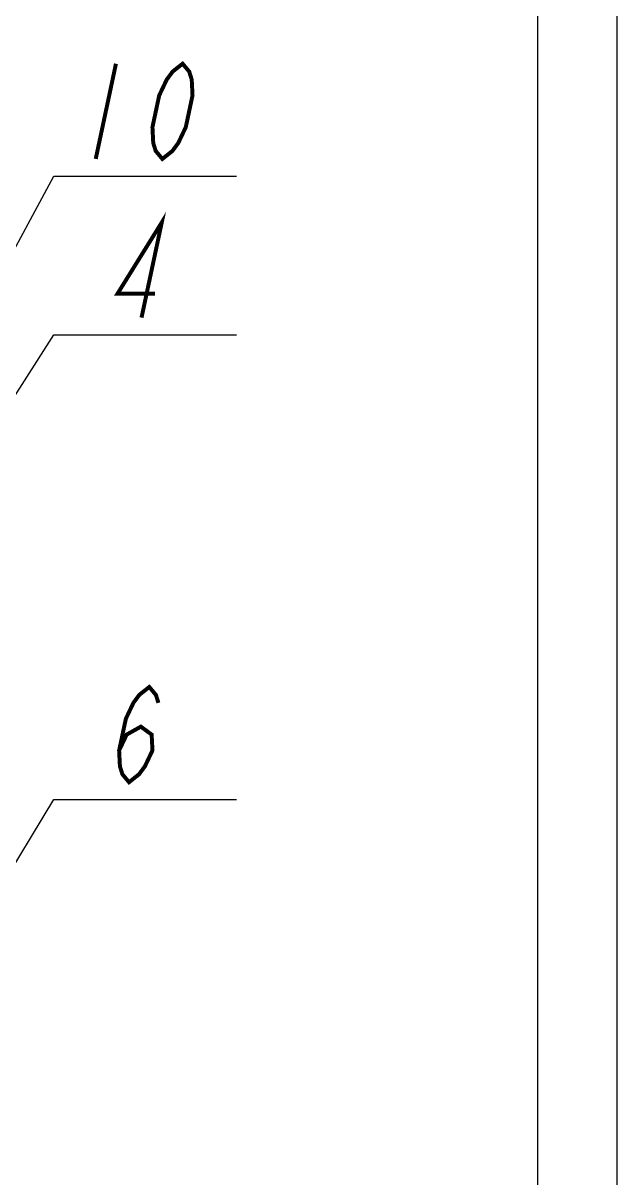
# Model space of a CAD drawing. Header units: millimetres. Extents: x 0 to 594, y 0 to 420.
# Drawn here: x 556.6 to 594, y 251.7 to 324.5 of the extents above; entities that cross this region are included whole.
import ezdxf

# ---------------------------------------------------------------- set-up
doc = ezdxf.new("R2010")
doc.units = ezdxf.units.MM
doc.header["$LTSCALE"] = 32.67
doc.layers.get('0').update_dxf_attribs({"linetype": 'CONTINUOUS'})
doc.styles.get("Standard").update_dxf_attribs({"font": 'txt', "width": 0.7})
doc.dimstyles.get("Standard").update_dxf_attribs({"dimtxt": 3.5, "dimasz": 3, "dimexe": 0.18, "dimexo": 0.0625, "dimgap": 0.09, "dimtad": 1, "dimdec": 5, "dimdsep": 46, "dimtxsty": 'STANDARD', "dimblk": '_FILLED', "dimblk1": '_FILLED', "dimblk2": '_FILLED', "dimcen": 0.09, "dimadec": 0, "dimazin": 0, "dimtol": 1, "dimtp": 1e-05, "dimtm": 1e-05, "dimtfac": 1, "dimtdec": 5, "dimtofl": 0, "dimtmove": 0, "dimatfit": 3, "dimldrblk": '_FILLED', "dimfxl": 1, "dimtolj": 1, "dimarcsym": 0})

# ---------------------------------------------------------------- blocks, each defined once
blk = doc.blocks.new('_FILLED')
at = {"color": 0, "linetype": 'ByBlock'}
blk.add_solid([(0, 0), (-1, 0.167), (-1, -0.167)], dxfattribs=at)
blk = doc.blocks.new('BOM BALLOON 63_BL5', base_point=(564.269, 308.407))
at = {"color": 2, "linetype": 'Continuous'}
blk.add_line((558.507, 304.862), (570.031, 304.862), dxfattribs=at)
at = {"color": 2, "linetype": 'Continuous', "const_width": 0.25}
blk.add_lwpolyline([(564.043, 305.952), (565.319, 311.952), (562.525, 307.452), (564.887, 307.452)], dxfattribs=at)
blk = doc.blocks.new('BOM BALLOON 65_BL6', base_point=(564.269, 279.129))
at = {"color": 2, "linetype": 'Continuous'}
blk.add_line((558.507, 275.585), (570.031, 275.585), dxfattribs=at)
at = {"color": 2, "linetype": 'Continuous', "const_width": 0.25}
blk.add_lwpolyline([(562.631, 278.674), (563.106, 279.674), (564, 280.174), (564.681, 279.674), (564.731, 278.674), (564.256, 277.674), (563.887, 277.174), (563.256, 276.674), (562.837, 277.174), (562.681, 277.674), (562.631, 278.674), (563.056, 280.674), (563.531, 281.674), (563.9, 282.174), (564.531, 282.674), (564.95, 282.174), (565.106, 281.674)], dxfattribs=at)
blk = doc.blocks.new('BOM BALLOON 69_BL7', base_point=(564.269, 318.407))
at = {"color": 2, "linetype": 'Continuous'}
blk.add_line((558.507, 314.862), (570.031, 314.862), dxfattribs=at)
at = {"color": 2, "linetype": 'Continuous', "const_width": 0.25}
for points in [[(562.431, 321.952), (561.156, 315.952)], [(565.356, 315.952), (564.937, 316.452), (564.781, 316.952), (564.731, 317.952), (565.156, 319.952), (565.631, 320.952), (566, 321.452), (566.631, 321.952), (567.05, 321.452), (567.206, 320.952), (567.256, 319.952), (566.831, 317.952), (566.356, 316.952), (565.987, 316.452), (565.356, 315.952)]]:
    blk.add_lwpolyline(points, dxfattribs=at)

msp = doc.modelspace()

# ---------------------------------------------------------------- linework, layer by layer
at = {"color": 7, "linetype": 'Continuous'}
for p, q in [((594, 420), (594, 0)), ((589, 415), (589, 5))]:
    msp.add_line(p, q, dxfattribs=at)

# ---------------------------------------------------------------- block references
at = {"color": 2, "linetype": 'Continuous'}
for name, p in [('BOM BALLOON 69_BL7', (564.269, 318.4071)), ('BOM BALLOON 63_BL5', (564.269, 308.4071)), ('BOM BALLOON 65_BL6', (564.269, 279.1294))]:
    msp.add_blockref(name, p, dxfattribs=at)

# ---------------------------------------------------------------- leaders
for points in [[(545.8011, 291.26), (558.507, 314.8622)], [(548.6589, 289.425), (558.507, 304.8622)], [(552.0957, 264.9796), (558.507, 275.5846)]]:
    msp.add_leader(points, dimstyle='STANDARD', override={"dimtad": 0, "dimldrblk": 'DOT'}, dxfattribs=at)

doc.saveas('drawing.dxf')
